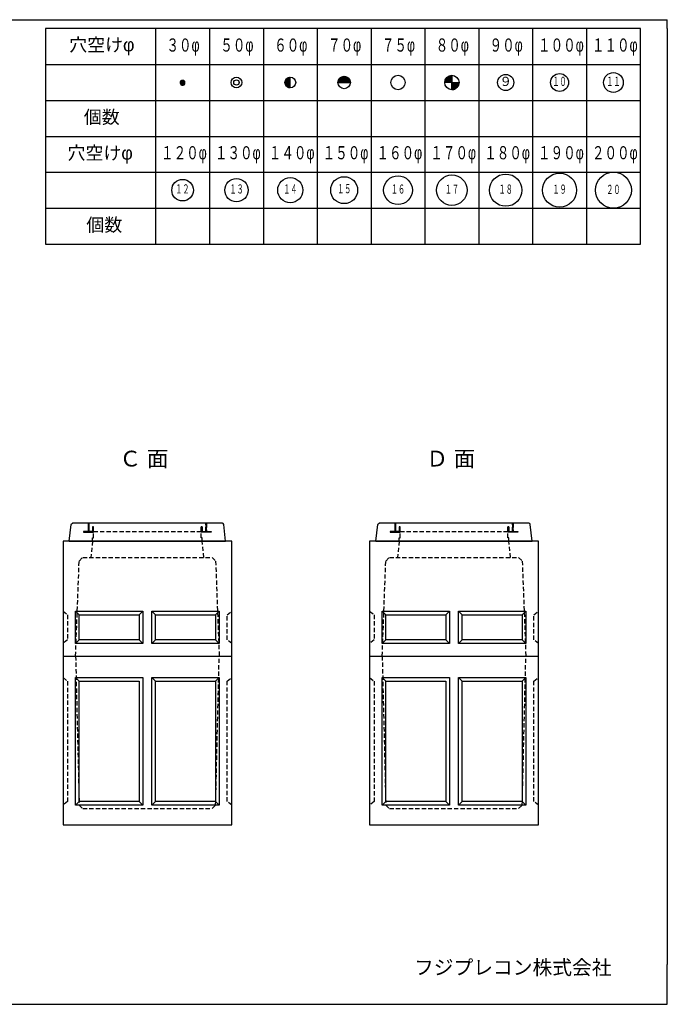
# Model space of a CAD drawing. Units: millimetres, scale not verified. Extents: x -3704 to 3796, y -2790 to 2696.
# Drawn here: x 189 to 3796, y -2790 to 2696 of the extents above; entities that cross this region are included whole.
import ezdxf
from ezdxf.enums import TextEntityAlignment as Align

# ---------------------------------------------------------------- set-up
doc = ezdxf.new("R2010")
doc.units = ezdxf.units.MM
doc.header["$LTSCALE"] = 20
doc.linetypes.add('DASHED1', pattern=[1.8, 1.2, -0.6])
doc.layers.add('0-0_レイヤ_1', color=7, linetype='Continuous')
doc.styles.add('HG丸ｺﾞｼｯｸM-PRO', font='')
doc.styles.add('ＭＳ ゴシック', font='')
doc.styles.get('HG丸ｺﾞｼｯｸM-PRO').set_extended_font_data('HG丸ｺﾞｼｯｸM-PRO')
doc.styles.get('ＭＳ ゴシック').set_extended_font_data('MS Gothic')

msp = doc.modelspace()

# ---------------------------------------------------------------- linework, layer by layer
at = {"layer": '0-0_レイヤ_1'}
for p, q in [((3795.88, 2646.47), (3795.88, 2696.47)), ((945.88, 2646.47), (945.88, 1446.47)), ((1245.88, 2646.47), (1245.88, 1446.47)), ((1545.88, 2646.47), (1545.88, 1446.47)), ((1845.88, 2646.47), (1845.88, 1446.47)), ((2145.88, 2646.47), (2145.88, 1446.47)), ((2445.88, 2646.47), (2445.88, 1446.47)), ((2745.88, 2646.47), (2745.88, 1446.47)), ((3045.88, 2646.47), (3045.88, 1446.47)), ((3345.88, 2646.47), (3345.88, 1446.47)), ((3795.88, 2646.47), (3795.88, -2568.82)), ((331.45, 2446.47), (945.88, 2446.47)), ((945.88, 2446.47), (3645.88, 2446.47)), ((1089.41, 2360), (1102.36, 2360)), ((1669.11, 2360), (1695.88, 2360)), ((1670.21, 2362), (1695.88, 2362)), ((1671.54, 2364), (1695.88, 2364)), ((1673.11, 2366), (1695.88, 2366)), ((1674.99, 2368), (1695.88, 2368)), ((1677.27, 2370), (1695.88, 2370)), ((1680.13, 2372), (1695.88, 2372)), ((1683.96, 2374), (1695.88, 2374)), ((1690.59, 2376), (1695.88, 2376)), ((1695.88, 2316.47), (1695.88, 2376.47)), ((1963.6, 2360), (2028.16, 2360)), ((1964.52, 2362), (2027.25, 2362)), ((1965.59, 2364), (2026.18, 2364)), ((1966.84, 2366), (2024.93, 2366)), ((1968.29, 2368), (2023.48, 2368)), ((1969.97, 2370), (2021.79, 2370)), ((1971.94, 2372), (2019.82, 2372)), ((1974.27, 2374), (2017.5, 2374)), ((1977.09, 2376), (2014.67, 2376)), ((1980.69, 2378), (2011.08, 2378)), ((1985.84, 2380), (2005.92, 2380)), ((2558.24, 2360), (2595.88, 2360)), ((2559.02, 2362), (2595.88, 2362)), ((2559.93, 2364), (2595.88, 2364)), ((2560.97, 2366), (2595.88, 2366)), ((2562.17, 2368), (2595.88, 2368)), ((2563.53, 2370), (2595.88, 2370)), ((2565.09, 2372), (2595.88, 2372)), ((2566.86, 2374), (2595.88, 2374)), ((2568.9, 2376), (2595.88, 2376)), ((2571.27, 2378), (2595.88, 2378)), ((2574.07, 2380), (2595.88, 2380)), ((2577.51, 2382), (2595.88, 2382)), ((2582.04, 2384), (2595.88, 2384)), ((2589.76, 2386), (2595.88, 2386)), ((1080.89, 2346), (1110.87, 2346)), ((1080.96, 2348), (1110.8, 2348)), ((1081.09, 2344), (1110.68, 2344)), ((1081.3, 2350), (1110.46, 2350)), ((1081.56, 2342), (1110.2, 2342)), ((1081.94, 2352), (1109.83, 2352)), ((1082.35, 2340), (1109.41, 2340)), ((1082.91, 2354), (1108.86, 2354)), ((1083.5, 2338), (1108.26, 2338)), ((1084.3, 2356), (1107.47, 2356)), ((1085.14, 2336), (1106.62, 2336)), ((1086.29, 2358), (1105.48, 2358)), ((1087.55, 2334), (1104.22, 2334)), ((1091.93, 2332), (1099.83, 2332)), ((1665.89, 2346), (1695.88, 2346)), ((1665.92, 2348), (1695.88, 2348)), ((1665.98, 2344), (1695.88, 2344)), ((1666.09, 2350), (1695.88, 2350)), ((1666.22, 2342), (1695.88, 2342)), ((1666.4, 2352), (1695.88, 2352)), ((1666.59, 2340), (1695.88, 2340)), ((1666.84, 2354), (1695.88, 2354)), ((1667.1, 2338), (1695.88, 2338)), ((1667.44, 2356), (1695.88, 2356)), ((1667.77, 2336), (1695.88, 2336)), ((1668.19, 2358), (1695.88, 2358)), ((1668.6, 2334), (1695.88, 2334)), ((1669.6, 2332), (1695.88, 2332)), ((1670.81, 2330), (1695.88, 2330)), ((1672.24, 2328), (1695.88, 2328)), ((1673.95, 2326), (1695.88, 2326)), ((1676.01, 2324), (1695.88, 2324)), ((1678.53, 2322), (1695.88, 2322)), ((1681.76, 2320), (1695.88, 2320)), ((1686.43, 2318), (1695.88, 2318)), ((1960.88, 2346.47), (2030.88, 2346.47)), ((1960.92, 2348), (2030.85, 2348)), ((1961.06, 2350), (2030.7, 2350)), ((1961.32, 2352), (2030.44, 2352)), ((1961.7, 2354), (2030.06, 2354)), ((1962.2, 2356), (2029.56, 2356)), ((1962.84, 2358), (2028.93, 2358)), ((2555.91, 2348), (2595.88, 2348)), ((2556.04, 2350), (2595.88, 2350)), ((2556.27, 2352), (2595.88, 2352)), ((2556.6, 2354), (2595.88, 2354)), ((2557.03, 2356), (2595.88, 2356)), ((2557.58, 2358), (2595.88, 2358)), ((2595.88, 2346), (2635.88, 2346)), ((2595.88, 2344), (2635.81, 2344)), ((2595.88, 2342), (2635.63, 2342)), ((2595.88, 2340), (2635.36, 2340)), ((2595.88, 2338), (2634.98, 2338)), ((2595.88, 2336), (2634.49, 2336)), ((2595.88, 2334), (2633.89, 2334)), ((2595.88, 2332), (2633.17, 2332)), ((2595.88, 2330), (2632.33, 2330)), ((2595.88, 2328), (2631.36, 2328)), ((2595.88, 2326), (2630.25, 2326)), ((2595.88, 2324), (2628.97, 2324)), ((2595.88, 2322), (2627.52, 2322)), ((2595.88, 2320), (2625.87, 2320)), ((2595.88, 2318), (2623.98, 2318)), ((2595.88, 2316), (2621.8, 2316)), ((2595.88, 2314), (2619.24, 2314)), ((2595.88, 2312), (2616.17, 2312)), ((2595.88, 2310), (2612.31, 2310)), ((2595.88, 2308), (2606.84, 2308)), ((331.45, 2246.47), (945.88, 2246.47)), ((945.88, 2246.47), (3645.88, 2246.47)), ((331.45, 2046.47), (945.88, 2046.47)), ((945.88, 2046.47), (3645.88, 2046.47)), ((331.45, 1846.47), (945.88, 1846.47)), ((945.88, 1846.47), (3645.88, 1846.47)), ((331.45, 1646.47), (945.88, 1646.47)), ((945.88, 1646.47), (3645.88, 1646.47)), ((464.88, -210), (474.88, -117.5)), ((1317.38, -110), (482.38, -110)), ((544.88, -156), (594.88, -156)), ((544.88, -158), (594.88, -158)), ((544.88, -160), (594.88, -160)), ((569.88, -112), (574.88, -112)), ((569.88, -114), (574.88, -114)), ((569.88, -116), (574.88, -116)), ((569.88, -118), (574.88, -118)), ((569.88, -120), (574.88, -120)), ((569.88, -122), (574.88, -122)), ((569.88, -124), (574.88, -124)), ((569.88, -126), (574.88, -126)), ((569.88, -128), (574.88, -128)), ((569.88, -130), (574.88, -130)), ((569.88, -132), (574.88, -132)), ((569.88, -134), (574.88, -134)), ((569.88, -136), (574.88, -136)), ((569.88, -138), (574.88, -138)), ((569.88, -140), (574.88, -140)), ((569.88, -142), (574.88, -142)), ((569.88, -144), (574.88, -144)), ((569.88, -146), (574.88, -146)), ((569.88, -148), (574.88, -148)), ((569.88, -150), (574.88, -150)), ((569.88, -152), (574.88, -152)), ((569.88, -154), (574.88, -154)), ((594.88, -130), (599.88, -130)), ((594.88, -132), (599.88, -132)), ((594.88, -134), (599.88, -134)), ((594.88, -136), (599.88, -136)), ((594.88, -138), (599.88, -138)), ((594.88, -140), (599.88, -140)), ((594.88, -142), (599.88, -142)), ((594.88, -144), (599.88, -144)), ((594.88, -146), (599.88, -146)), ((594.88, -148), (599.88, -148)), ((594.88, -150), (599.88, -150)), ((594.88, -152), (599.88, -152)), ((594.88, -154), (599.88, -154)), ((594.88, -156), (599.88, -156)), ((594.88, -158), (599.88, -158)), ((594.88, -160), (599.88, -160)), ((1199.88, -130), (1204.88, -130)), ((1199.88, -132), (1204.88, -132)), ((1199.88, -134), (1204.88, -134)), ((1199.88, -136), (1204.88, -136)), ((1199.88, -138), (1204.88, -138)), ((1199.88, -140), (1204.88, -140)), ((1199.88, -142), (1204.88, -142)), ((1199.88, -144), (1204.88, -144)), ((1199.88, -146), (1204.88, -146)), ((1199.88, -148), (1204.88, -148)), ((1199.88, -150), (1204.88, -150)), ((1199.88, -152), (1204.88, -152)), ((1199.88, -154), (1204.88, -154)), ((1199.88, -156), (1254.88, -156)), ((1199.88, -158), (1254.88, -158)), ((1224.88, -112), (1229.88, -112)), ((1224.88, -114), (1229.88, -114)), ((1224.88, -116), (1229.88, -116)), ((1224.88, -118), (1229.88, -118)), ((1224.88, -120), (1229.88, -120)), ((1224.88, -122), (1229.88, -122)), ((1224.88, -124), (1229.88, -124)), ((1224.88, -126), (1229.88, -126)), ((1224.88, -128), (1229.88, -128)), ((1224.88, -130), (1229.88, -130)), ((1224.88, -132), (1229.88, -132)), ((1224.88, -134), (1229.88, -134)), ((1224.88, -136), (1229.88, -136)), ((1224.88, -138), (1229.88, -138)), ((1224.88, -140), (1229.88, -140)), ((1224.88, -142), (1229.88, -142)), ((1224.88, -144), (1229.88, -144)), ((1224.88, -146), (1229.88, -146)), ((1224.88, -148), (1229.88, -148)), ((1224.88, -150), (1229.88, -150)), ((1224.88, -152), (1229.88, -152)), ((1224.88, -154), (1229.88, -154)), ((2172.88, -210), (2182.88, -117.5)), ((3025.38, -110), (2190.38, -110)), ((2252.88, -156), (2302.88, -156)), ((2252.88, -158), (2302.88, -158)), ((2252.88, -160), (2302.88, -160)), ((2277.88, -112), (2282.88, -112)), ((2277.88, -114), (2282.88, -114)), ((2277.88, -116), (2282.88, -116)), ((2277.88, -118), (2282.88, -118)), ((2277.88, -120), (2282.88, -120)), ((2277.88, -122), (2282.88, -122)), ((2277.88, -124), (2282.88, -124)), ((2277.88, -126), (2282.88, -126)), ((2277.88, -128), (2282.88, -128)), ((2277.88, -130), (2282.88, -130)), ((2277.88, -132), (2282.88, -132)), ((2277.88, -134), (2282.88, -134)), ((2277.88, -136), (2282.88, -136)), ((2277.88, -138), (2282.88, -138)), ((2277.88, -140), (2282.88, -140)), ((2277.88, -142), (2282.88, -142)), ((2277.88, -144), (2282.88, -144)), ((2277.88, -146), (2282.88, -146)), ((2277.88, -148), (2282.88, -148)), ((2277.88, -150), (2282.88, -150)), ((2277.88, -152), (2282.88, -152)), ((2277.88, -154), (2282.88, -154)), ((2302.88, -130), (2307.88, -130)), ((2302.88, -132), (2307.88, -132)), ((2302.88, -134), (2307.88, -134)), ((2302.88, -136), (2307.88, -136)), ((2302.88, -138), (2307.88, -138)), ((2302.88, -140), (2307.88, -140)), ((2302.88, -142), (2307.88, -142)), ((2302.88, -144), (2307.88, -144)), ((2302.88, -146), (2307.88, -146)), ((2302.88, -148), (2307.88, -148)), ((2302.88, -150), (2307.88, -150)), ((2302.88, -152), (2307.88, -152)), ((2302.88, -154), (2307.88, -154)), ((2302.88, -156), (2307.88, -156)), ((2302.88, -158), (2307.88, -158)), ((2302.88, -160), (2307.88, -160)), ((2907.88, -130), (2912.88, -130)), ((2907.88, -132), (2912.88, -132)), ((2907.88, -134), (2912.88, -134)), ((2907.88, -136), (2912.88, -136)), ((2907.88, -138), (2912.88, -138)), ((2907.88, -140), (2912.88, -140)), ((2907.88, -142), (2912.88, -142)), ((2907.88, -144), (2912.88, -144)), ((2907.88, -146), (2912.88, -146)), ((2907.88, -148), (2912.88, -148)), ((2907.88, -150), (2912.88, -150)), ((2907.88, -152), (2912.88, -152)), ((2907.88, -154), (2912.88, -154)), ((2907.88, -156), (2962.88, -156)), ((2907.88, -158), (2962.88, -158)), ((2932.88, -112), (2937.88, -112)), ((2932.88, -114), (2937.88, -114)), ((2932.88, -116), (2937.88, -116)), ((2932.88, -118), (2937.88, -118)), ((2932.88, -120), (2937.88, -120)), ((2932.88, -122), (2937.88, -122)), ((2932.88, -124), (2937.88, -124)), ((2932.88, -126), (2937.88, -126)), ((2932.88, -128), (2937.88, -128)), ((2932.88, -130), (2937.88, -130)), ((2932.88, -132), (2937.88, -132)), ((2932.88, -134), (2937.88, -134)), ((2932.88, -136), (2937.88, -136)), ((2932.88, -138), (2937.88, -138)), ((2932.88, -140), (2937.88, -140)), ((2932.88, -142), (2937.88, -142)), ((2932.88, -144), (2937.88, -144)), ((2932.88, -146), (2937.88, -146)), ((2932.88, -148), (2937.88, -148)), ((2932.88, -150), (2937.88, -150)), ((2932.88, -152), (2937.88, -152)), ((2932.88, -154), (2937.88, -154)), ((1369.88, -210), (429.88, -210)), ((429.88, -210), (429.88, -1790)), ((1369.88, -1790), (1369.88, -210)), ((3077.88, -210), (2137.88, -210)), ((2137.88, -210), (2137.88, -1790)), ((3077.88, -1790), (3077.88, -210)), ((519.88, -620), (499.88, -600)), ((499.88, -600), (874.88, -600)), ((499.88, -780), (499.88, -600)), ((874.88, -600), (854.88, -620)), ((874.88, -600), (874.88, -780)), ((924.88, -600), (944.88, -620)), ((924.88, -600), (1299.88, -600)), ((924.88, -780), (924.88, -600)), ((1279.88, -620), (1299.88, -600)), ((1299.88, -600), (1299.88, -780)), ((2227.88, -620), (2207.88, -600)), ((2207.88, -600), (2582.88, -600)), ((2207.88, -780), (2207.88, -600)), ((2582.88, -600), (2562.88, -620)), ((2582.88, -600), (2582.88, -780)), ((2632.88, -600), (2652.88, -620)), ((2632.88, -600), (3007.88, -600)), ((2632.88, -780), (2632.88, -600)), ((2987.88, -620), (3007.88, -600)), ((3007.88, -600), (3007.88, -780)), ((519.88, -620), (854.88, -620)), ((519.88, -760), (519.88, -620)), ((854.88, -620), (854.88, -760)), ((944.88, -620), (1279.88, -620)), ((944.88, -760), (944.88, -620)), ((1279.88, -620), (1279.88, -760)), ((2227.88, -620), (2562.88, -620)), ((2227.88, -760), (2227.88, -620)), ((2562.88, -620), (2562.88, -760)), ((2652.88, -620), (2987.88, -620)), ((2652.88, -760), (2652.88, -620)), ((2987.88, -620), (2987.88, -760)), ((519.88, -760), (499.88, -780)), ((854.88, -760), (519.88, -760)), ((874.88, -780), (854.88, -760)), ((924.88, -780), (944.88, -760)), ((1279.88, -760), (944.88, -760)), ((1299.88, -780), (1279.88, -760)), ((2227.88, -760), (2207.88, -780)), ((2562.88, -760), (2227.88, -760)), ((2582.88, -780), (2562.88, -760)), ((2632.88, -780), (2652.88, -760)), ((2987.88, -760), (2652.88, -760)), ((3007.88, -780), (2987.88, -760)), ((874.88, -780), (499.88, -780)), ((1299.88, -780), (924.88, -780)), ((2582.88, -780), (2207.88, -780)), ((3007.88, -780), (2632.88, -780)), ((429.88, -850), (1369.88, -850)), ((2137.88, -850), (3077.88, -850)), ((519.88, -990), (499.88, -970)), ((499.88, -970), (874.88, -970)), ((499.88, -1680), (499.88, -970)), ((874.88, -970), (874.88, -1680)), ((924.88, -970), (944.88, -990)), ((924.88, -970), (1299.88, -970)), ((924.88, -1680), (924.88, -970)), ((1299.88, -970), (1279.88, -990)), ((1299.88, -970), (1299.88, -1680)), ((2227.88, -990), (2207.88, -970)), ((2207.88, -970), (2582.88, -970)), ((2207.88, -1680), (2207.88, -970)), ((2582.88, -970), (2582.88, -1680)), ((2632.88, -970), (2652.88, -990)), ((2632.88, -970), (3007.88, -970)), ((2632.88, -1680), (2632.88, -970)), ((3007.88, -970), (2987.88, -990)), ((3007.88, -970), (3007.88, -1680)), ((519.88, -990), (854.88, -990)), ((519.88, -1660), (519.88, -990)), ((854.88, -990), (854.88, -1660)), ((944.88, -990), (1279.88, -990)), ((944.88, -1660), (944.88, -990)), ((1279.88, -990), (1279.88, -1660)), ((2227.88, -990), (2562.88, -990)), ((2227.88, -1660), (2227.88, -990)), ((2562.88, -990), (2562.88, -1660)), ((2652.88, -990), (2987.88, -990)), ((2652.88, -1660), (2652.88, -990)), ((2987.88, -990), (2987.88, -1660)), ((499.88, -1680), (519.88, -1660)), ((874.88, -1680), (499.88, -1680)), ((854.88, -1660), (519.88, -1660)), ((874.88, -1680), (854.88, -1660)), ((924.88, -1680), (944.88, -1660)), ((1299.88, -1680), (924.88, -1680)), ((1279.88, -1660), (944.88, -1660)), ((1299.88, -1680), (1279.88, -1660)), ((2207.88, -1680), (2227.88, -1660)), ((2582.88, -1680), (2207.88, -1680)), ((2562.88, -1660), (2227.88, -1660)), ((2582.88, -1680), (2562.88, -1660)), ((2632.88, -1680), (2652.88, -1660)), ((3007.88, -1680), (2632.88, -1680)), ((2987.88, -1660), (2652.88, -1660)), ((3007.88, -1680), (2987.88, -1660)), ((429.88, -1790), (1369.88, -1790)), ((2137.88, -1790), (3077.88, -1790)), ((3795.88, -2740.32), (3795.88, -2568.82))]:
    msp.add_line(p, q, dxfattribs=at)
at = {"layer": '0-0_レイヤ_1', "linetype": 'DASHED1'}
for p, q in [((599.88, -155), (1199.88, -155)), ((2307.88, -155), (2907.88, -155)), ((594.88, -210), (584.88, -300)), ((1214.88, -300), (1204.88, -210)), ((2302.88, -210), (2292.88, -300)), ((2922.88, -300), (2912.88, -210)), ((499.88, -850), (519.88, -320)), ((519.88, -320), (539.88, -300)), ((539.88, -300), (1259.88, -300)), ((1259.88, -300), (1279.88, -320)), ((1279.88, -320), (1299.88, -850)), ((2207.88, -850), (2227.88, -320)), ((2227.88, -320), (2247.88, -300)), ((2247.88, -300), (2967.88, -300)), ((2967.88, -300), (2987.88, -320)), ((2987.88, -320), (3007.88, -850)), ((429.88, -600), (454.88, -620)), ((1344.88, -620), (1369.88, -600)), ((2137.88, -600), (2162.88, -620)), ((3052.88, -620), (3077.88, -600)), ((454.88, -620), (454.88, -760)), ((1344.88, -760), (1344.88, -620)), ((2162.88, -620), (2162.88, -760)), ((3052.88, -760), (3052.88, -620)), ((454.88, -760), (429.88, -780)), ((1369.88, -780), (1344.88, -760)), ((2162.88, -760), (2137.88, -780)), ((3077.88, -780), (3052.88, -760)), ((499.88, -850), (519.88, -1680)), ((1279.88, -1680), (1299.88, -850)), ((2207.88, -850), (2227.88, -1680)), ((2987.88, -1680), (3007.88, -850)), ((429.88, -970), (454.88, -990)), ((1344.88, -990), (1369.88, -970)), ((2137.88, -970), (2162.88, -990)), ((3052.88, -990), (3077.88, -970)), ((454.88, -990), (454.88, -1660)), ((1344.88, -1660), (1344.88, -990)), ((2162.88, -990), (2162.88, -1660)), ((3052.88, -1660), (3052.88, -990)), ((454.88, -1660), (429.88, -1680)), ((519.88, -1680), (539.88, -1700)), ((539.88, -1700), (1259.88, -1700)), ((1259.88, -1700), (1279.88, -1680)), ((1369.88, -1680), (1344.88, -1660)), ((2162.88, -1660), (2137.88, -1680)), ((2227.88, -1680), (2247.88, -1700)), ((2247.88, -1700), (2967.88, -1700)), ((2967.88, -1700), (2987.88, -1680)), ((3077.88, -1680), (3052.88, -1660))]:
    msp.add_line(p, q, dxfattribs=at)
at = {"layer": '0-0_レイヤ_1'}
for points in [[(-3532.94, 2696.47), (3545.88, 2696.47), (3795.88, 2696.47)], [(945.88, 2646.47), (331.45, 2646.47), (331.45, 1446.47), (945.88, 1446.47)], [(945.88, 1446.47), (3645.88, 1446.47), (3645.88, 2646.47), (945.88, 2646.47)], [(2595.88, 2386.47), (2595.88, 2346.47), (2555.88, 2346.47)], [(2595.88, 2306.47), (2595.88, 2346.47), (2635.88, 2346.47)], [(464.88, -210), (1334.88, -210), (1324.88, -117.5)], [(474.88, -117.5), (476.89, -112.18), (482.38, -110)], [(594.88, -155), (544.88, -155), (544.88, -160), (594.88, -160)], [(574.88, -155), (574.88, -110), (569.88, -110), (569.88, -155)], [(1324.88, -117.5), (1322.43, -111.85), (1317.38, -110)], [(2172.88, -210), (3042.88, -210), (3032.88, -117.5)], [(2182.88, -117.5), (2184.89, -112.18), (2190.38, -110)], [(2302.88, -155), (2252.88, -155), (2252.88, -160), (2302.88, -160)], [(2282.88, -155), (2282.88, -110), (2277.88, -110), (2277.88, -155)], [(3032.88, -117.5), (3030.43, -111.85), (3025.38, -110)], [(-3532.94, -2790.32), (3545.88, -2790.32), (3795.88, -2790.32), (3795.88, -2740.32)]]:
    msp.add_lwpolyline(points, dxfattribs=at)
at = {"layer": '0-0_レイヤ_1', "linetype": 'DASHED1'}
for points in [[(594.88, -210), (594.88, -190), (599.88, -190), (599.88, -130), (594.88, -130), (594.88, -155), (574.88, -155), (574.88, -110), (569.88, -110), (569.88, -155), (544.88, -155), (544.88, -160), (599.88, -160)], [(1204.88, -210), (1204.88, -190), (1199.88, -190), (1199.88, -130), (1204.88, -130), (1204.88, -155), (1224.88, -155), (1224.88, -110), (1229.88, -110), (1229.88, -155), (1254.88, -155), (1254.88, -160), (1199.88, -160)], [(2302.88, -210), (2302.88, -190), (2307.88, -190), (2307.88, -130), (2302.88, -130), (2302.88, -155), (2282.88, -155), (2282.88, -110), (2277.88, -110), (2277.88, -155), (2252.88, -155), (2252.88, -160), (2307.88, -160)], [(2912.88, -210), (2912.88, -190), (2907.88, -190), (2907.88, -130), (2912.88, -130), (2912.88, -155), (2932.88, -155), (2932.88, -110), (2937.88, -110), (2937.88, -155), (2962.88, -155), (2962.88, -160), (2907.88, -160)]]:
    msp.add_lwpolyline(points, dxfattribs=at)
at = {"layer": '0-0_レイヤ_1'}
for points in [[(599.88, -160), (599.88, -130), (594.88, -130), (594.88, -160)], [(1199.88, -155), (1204.88, -155), (1204.88, -130), (1199.88, -130)], [(1199.88, -155), (1254.88, -155), (1254.88, -160), (1199.88, -160)], [(1224.88, -155), (1229.88, -155), (1229.88, -110), (1224.88, -110)], [(2307.88, -160), (2307.88, -130), (2302.88, -130), (2302.88, -160)], [(2907.88, -155), (2912.88, -155), (2912.88, -130), (2907.88, -130)], [(2907.88, -155), (2962.88, -155), (2962.88, -160), (2907.88, -160)], [(2932.88, -155), (2937.88, -155), (2937.88, -110), (2932.88, -110)]]:
    msp.add_lwpolyline(points, close=True, dxfattribs=at)
for centre, radius in [((1395.88, 2346.47), 30), ((1395.88, 2346.47), 15), ((1695.88, 2346.47), 30), ((1995.88, 2346.47), 35), ((2295.88, 2346.47), 40), ((2595.88, 2346.47), 40), ((2895.88, 2346.47), 45), ((3195.88, 2346.47), 50), ((3495.88, 2346.47), 55), ((1395.88, 1746.47), 65), ((1695.88, 1746.47), 70), ((1995.88, 1746.47), 75), ((2295.88, 1746.47), 80), ((2595.88, 1746.47), 85), ((2895.88, 1746.47), 90), ((3195.88, 1746.47), 95), ((3495.88, 1746.47), 100), ((1095.88, 1746.47), 60)]:
    msp.add_circle(centre, radius, dxfattribs=at)

# ---------------------------------------------------------------- texts
for s, height, style, p in [('穴空けφ', 73.31, 'HG丸ｺﾞｼｯｸM-PRO', (464.21, 2498.28)), ('９', 51.32, 'HG丸ｺﾞｼｯｸM-PRO', (2860.89, 2311.57)), ('個数', 73.31, 'HG丸ｺﾞｼｯｸM-PRO', (545.73, 2095.35)), ('穴空けφ', 73.31, 'HG丸ｺﾞｼｯｸM-PRO', (454.89, 1895.05)), ('個数', 73.31, 'HG丸ｺﾞｼｯｸM-PRO', (559.7, 1494.45)), ('Ｃ 面', 87.98, 'HG丸ｺﾞｼｯｸM-PRO', (744.44, 180.16)), ('Ｄ 面', 87.98, 'HG丸ｺﾞｼｯｸM-PRO', (2453.8, 180.16)), ('フジプレコン株式会社', 80.65, 'ＭＳ ゴシック', (2385.06, -2649.21))]:
    msp.add_text(s, height=height, dxfattribs=dict(at, style=style)).set_placement(p, align=Align.BOTTOM_LEFT)
at = {"layer": '0-0_レイヤ_1', "style": 'HG丸ｺﾞｼｯｸM-PRO'}
for s, height, width, p in [('３０φ', 73.31, 0.7, (1005.88, 2496.47)), ('５０φ', 73.31, 0.7, (1305.88, 2496.47)), ('６０φ', 73.31, 0.7, (1605.88, 2496.47)), ('７０φ', 73.31, 0.7, (1905.88, 2496.47)), ('７５φ', 73.31, 0.7, (2205.88, 2496.47)), ('８０φ', 73.31, 0.7, (2505.88, 2496.47)), ('９０φ', 73.31, 0.7, (2805.88, 2496.47)), ('１００φ', 73.31, 0.7, (3075.88, 2496.47)), ('１１０φ', 73.31, 0.7, (3375.88, 2496.47)), ('１０', 51.32, 0.55, (3155.75, 2311.84)), ('１１', 51.32, 0.55, (3456.05, 2311.9)), ('１２０φ', 73.31, 0.7, (975.88, 1896.47)), ('１３０φ', 73.31, 0.7, (1275.88, 1896.47)), ('１４０φ', 73.31, 0.7, (1575.88, 1896.47)), ('１５０φ', 73.31, 0.7, (1875.88, 1896.47)), ('１７０φ', 73.31, 0.7, (2475.88, 1896.47)), ('１８０φ', 73.31, 0.7, (2775.88, 1896.47)), ('１９０φ', 73.31, 0.7, (3075.88, 1896.47)), ('２００φ', 73.31, 0.7, (3375.88, 1896.47)), ('１２', 51.32, 0.55, (1055.5, 1712.62)), ('１３', 51.32, 0.55, (1357.09, 1712.33)), ('１４', 51.32, 0.55, (1656.44, 1711.81)), ('１５', 51.32, 0.55, (1956.61, 1713.44)), ('１６', 51.32, 0.55, (2256.14, 1711.64)), ('１７', 51.32, 0.55, (2556.54, 1711.06)), ('１８', 51.32, 0.55, (2856.32, 1711.06)), ('１９', 51.32, 0.55, (3156.36, 1711.02)), ('２０', 51.32, 0.55, (3456.18, 1709.76))]:
    msp.add_text(s, height=height, dxfattribs=dict(at, width=width)).set_placement(p, align=Align.BOTTOM_LEFT)
at = {"layer": '0-0_レイヤ_1', "style": 'HG丸ｺﾞｼｯｸM-PRO', "width": 0.7}
msp.add_text('１６０φ', height=73.31, rotation=0.001, dxfattribs=at).set_placement((2175.88, 1896.47), align=Align.BOTTOM_LEFT)

doc.saveas('drawing.dxf')
